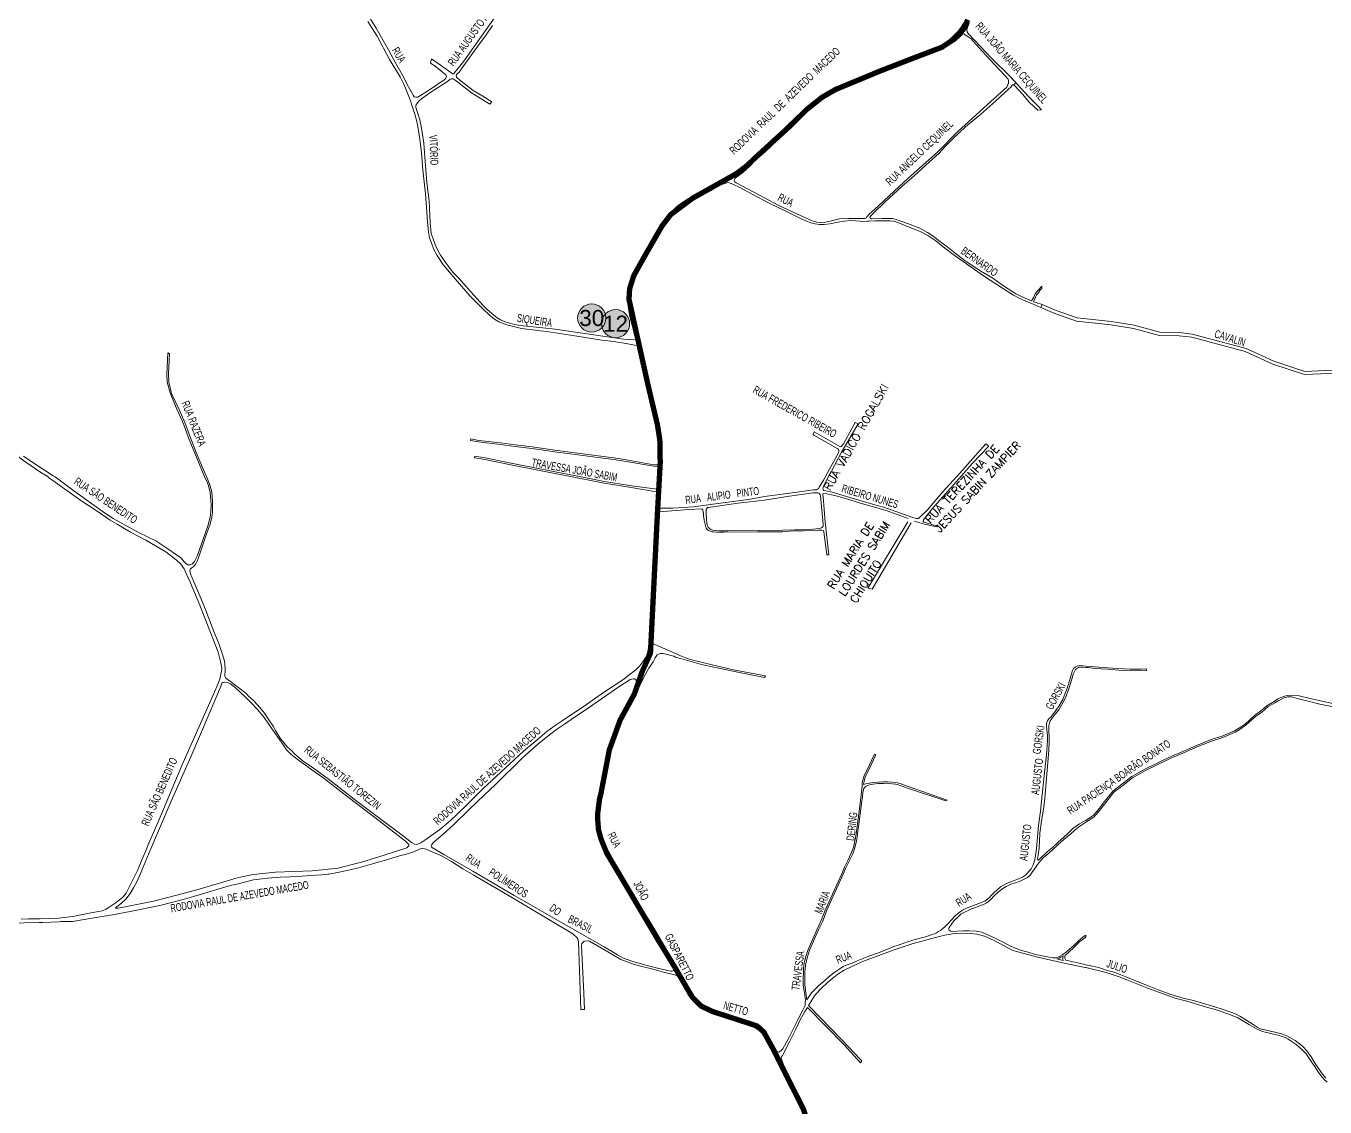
# Model space of a CAD drawing. Header units: millimetres. Extents: x 617885 to 663705, y 7172943 to 7234736.
# Drawn here: x 649414 to 651848, y 7186617 to 7188643 of the extents above; entities that cross this region are included whole.
import ezdxf
from ezdxf.enums import TextEntityAlignment as Align

# ---------------------------------------------------------------- set-up
doc = ezdxf.new("R2010")
doc.units = ezdxf.units.MM
for name, color, linetype in [('BAIRROS', 12, 'Continuous'), ('Equipamentos Públicos', 171, 'Continuous'), ('Escolas Municipais', 21, 'Continuous')]:
    doc.layers.add(name, color=color, linetype=linetype)
doc.layers.add('TOP_VIAS 10.000', color=7, linetype='Continuous', lineweight=9)
doc.layers.add('VIAS', color=7, linetype='Continuous', lineweight=5)
doc.styles.add('10mm', font='romans.shx', dxfattribs={"height": 5})
doc.styles.add('LDUP', font='LDUP.SHX')
doc.styles.get("Standard").update_dxf_attribs({"font": 'arial.ttf'})

msp = doc.modelspace()

# ---------------------------------------------------------------- hatches: boundary and pattern name
at = {"layer": 'Equipamentos Públicos', "true_color": 0xff0040}
h = msp.add_hatch(color=240, dxfattribs=at)
edge = h.paths.add_edge_path()
edge.add_arc((650518.9, 7188084.9), 26.4, 0, 360)
at = {"layer": 'Escolas Municipais'}
h = msp.add_hatch(color=21, dxfattribs=at)
edge = h.paths.add_edge_path()
edge.add_arc((650474.3, 7188095.5), 26.4, 0, 360)

# ---------------------------------------------------------------- linework, layer by layer
at = {"layer": 'BAIRROS', "lineweight": 40, "ltscale": 0.3, "const_width": 10}
msp.add_lwpolyline([(651178.8, 7188654.2), (651170.5, 7188636), (651148.5, 7188614.8), (651130.3, 7188602.7), (651072.6, 7188580.7), (651015.4, 7188558.5), (650931.2, 7188523.6), (650906.2, 7188509.2), (650876.7, 7188485.8), (650847.8, 7188457), (650777.3, 7188392.6), (650754.6, 7188370.6), (650727.7, 7188356), (650663.3, 7188319.9), (650622.3, 7188289.3), (650606.1, 7188268.1), (650573.5, 7188211.5), (650553, 7188174.7), (650545.3, 7188150.4), (650544.1, 7188130.5), (650578.8, 7187974), (650597.5, 7187894.9), (650600.5, 7187875.9), (650602, 7187864.6), (650602.6, 7187824.3), (650597.3, 7187728), (650584.3, 7187467.6), (650568.5, 7187432.4), (650554.1, 7187390.9), (650527.6, 7187342.5), (650507.2, 7187286.2), (650491.5, 7187204.5), (650488.9, 7187194.3), (650485.7, 7187169.4), (650485.7, 7187152.6), (650486.9, 7187137.2), (650491.5, 7187120.1), (650502.6, 7187092.5), (650525.8, 7187053.7), (650598.2, 7186931.2), (650625.5, 7186886.7), (650662.6, 7186823.4), (650678.5, 7186806.9), (650700, 7186796.5), (650784.1, 7186769.2), (650796.8, 7186757.6), (650813.7, 7186726.9), (650870.7, 7186613.7), (650875.5, 7186599.6)], dxfattribs=at)
msp.add_lwpolyline([(651178.8, 7188654.2), (651170.5, 7188636), (651148.5, 7188614.8), (651130.3, 7188602.7), (651072.6, 7188580.7), (651015.4, 7188558.5), (650931.2, 7188523.6), (650906.2, 7188509.2), (650876.7, 7188485.8), (650847.8, 7188457), (650777.3, 7188392.6), (650754.6, 7188370.6), (650727.7, 7188356), (650663.3, 7188319.9), (650622.3, 7188289.3), (650606.1, 7188268.1), (650573.5, 7188211.5), (650553, 7188174.7), (650545.3, 7188150.4), (650544.1, 7188130.5), (650578.8, 7187974), (650597.5, 7187894.9), (650600.5, 7187875.9), (650602, 7187864.6), (650602.6, 7187824.3), (650597.3, 7187728), (650584.3, 7187467.6), (650568.5, 7187432.4), (650554.1, 7187390.9), (650527.6, 7187342.5), (650507.2, 7187286.2), (650491.5, 7187204.5), (650488.9, 7187194.3), (650485.7, 7187169.4), (650485.7, 7187152.6), (650486.9, 7187137.2), (650491.5, 7187120.1), (650502.6, 7187092.5), (650525.8, 7187053.7), (650598.2, 7186931.2), (650625.5, 7186886.7), (650662.6, 7186823.4), (650678.5, 7186806.9), (650700, 7186796.5), (650784.1, 7186769.2), (650796.8, 7186757.6), (650813.7, 7186726.9), (650870.7, 7186613.7), (650875.5, 7186599.6)], dxfattribs=at)
at = {"layer": 'Equipamentos Públicos', "color": 7, "lineweight": 5}
msp.add_circle((650518.9, 7188084.9), 26.4, dxfattribs=at)
at = {"layer": 'Escolas Municipais', "color": 7, "lineweight": 5}
msp.add_circle((650474.3, 7188095.5), 26.4, dxfattribs=at)
at = {"layer": 'VIAS', "color": 253, "flags": 128}
for points in [[(650059.1, 7188656.5), (650070.4, 7188638.6), (650093.2, 7188597.9), (650107.1, 7188572.4), (650119.3, 7188551.7), (650130.8, 7188528.3), (650138.9, 7188514.2), (650139.5, 7188512.9), (650141.5, 7188510.1), (650144.9, 7188509), (650148.7, 7188509.5), (650170.6, 7188523.2), (650197.6, 7188541.4), (650199.4, 7188542.7), (650201.2, 7188544.6), (650202, 7188548.1), (650201.1, 7188551.1), (650180.4, 7188567.7), (650172.3, 7188572.9), (650174.3, 7188581), (650184.8, 7188573.4), (650212.1, 7188554), (650213.8, 7188553), (650215, 7188553.1), (650221.4, 7188560.3), (650234.6, 7188576.8), (650275, 7188634), (650316.5, 7188692.8)], [(650054.7, 7188651.2), (650072.1, 7188623.7), (650095.2, 7188579.7), (650115.1, 7188547.3), (650122.5, 7188533.6), (650126.9, 7188523), (650131.7, 7188510.5), (650134.7, 7188502.6), (650138, 7188492.2), (650142.7, 7188477.4), (650146.7, 7188463.9), (650148.4, 7188454.2), (650152.2, 7188430.7), (650155.1, 7188404.9), (650157.6, 7188373.3), (650162.7, 7188328.2), (650165.3, 7188294.3), (650166.6, 7188275.1), (650168.4, 7188256.8), (650170.6, 7188245.6), (650175.2, 7188232.7), (650179.3, 7188222.4), (650184.6, 7188212.4), (650196.7, 7188194.5), (650208, 7188181.3), (650218.5, 7188168.8), (650246.5, 7188136.7), (650268.3, 7188114.6), (650282.5, 7188101), (650291.9, 7188093.1), (650300.5, 7188088.5), (650315.5, 7188082.8), (650342.6, 7188076.1), (650393.6, 7188069.4), (650442.9, 7188062.3), (650493.3, 7188054.1), (650515.6, 7188051.4), (650538.6, 7188047.6), (650551.3, 7188045), (650559.3, 7188043.9), (650569.9, 7187998.6), (650584.3, 7187940), (650590.4, 7187913.8), (650593.9, 7187898.3), (650596.4, 7187886.4), (650597.8, 7187875.1), (650599.2, 7187858.9), (650599.4, 7187845.5), (650599.2, 7187827.6), (650598.8, 7187820.5), (650590.6, 7187820.7), (650535.5, 7187830.3), (650515.9, 7187833.5), (650486.1, 7187837.2), (650448.4, 7187842.1), (650409.8, 7187847.3), (650362.5, 7187854.1), (650331.3, 7187857.9), (650303.4, 7187861.7), (650262.5, 7187866.3), (650247.9, 7187869), (650247.1, 7187866.1), (650262.1, 7187863.4), (650303, 7187858.8), (650330.9, 7187854.9), (650362.1, 7187851.2), (650409.4, 7187844.3), (650448, 7187839.1), (650485.8, 7187834.2), (650515.4, 7187830.6), (650535, 7187827.3), (650590.4, 7187817.7), (650598.6, 7187817.4), (650598, 7187806.7), (650597.6, 7187800), (650596, 7187774.7), (650544.9, 7187781.7), (650498.2, 7187789.5), (650444.9, 7187800), (650421.9, 7187804.5), (650374, 7187813.8), (650320.2, 7187824.2), (650274.4, 7187833.6), (650255.3, 7187836.8), (650254.8, 7187833.6), (650273.8, 7187830.4), (650319.6, 7187821.1), (650373.4, 7187810.6), (650421.3, 7187801.3), (650428.1, 7187800), (650497.6, 7187786.3), (650544.4, 7187778.6), (650595.9, 7187770.1), (650594.6, 7187737.3), (650591, 7187671.8), (650587.9, 7187598.4), (650584.6, 7187531.7), (650583.1, 7187506), (650581.8, 7187486.3), (650580.6, 7187478.3), (650579.5, 7187470.1), (650576.1, 7187461), (650575.7, 7187460.4), (650570.2, 7187451.5), (650564.3, 7187443.9), (650556.7, 7187436.3), (650543.9, 7187426.4), (650532.5, 7187417.9), (650496.1, 7187394.1), (650459.8, 7187368.6), (650438, 7187354.1), (650418.6, 7187341), (650403.6, 7187330.6), (650390.3, 7187320.6), (650368, 7187302.2), (650346.6, 7187283.8), (650270.3, 7187213.3), (650237.7, 7187181.3), (650208.8, 7187153.7), (650189.4, 7187137), (650161.5, 7187117.6), (650153.9, 7187112.6), (650146.5, 7187109), (650142.4, 7187109.7), (650136.8, 7187113.2), (650121.6, 7187125.1), (650077.4, 7187157.8), (650034.8, 7187189.5), (649980.6, 7187232.2), (649966.4, 7187242.5), (649952.9, 7187252.3), (649933.5, 7187265.3), (649926.3, 7187271.7), (649915.9, 7187280.3), (649913, 7187283.9), (649904.1, 7187291.4), (649898.5, 7187298.2), (649890.7, 7187308.4), (649882, 7187322.9), (649877.3, 7187330.6), (649870.8, 7187341.1), (649861, 7187355.3), (649852.3, 7187365.8), (649847.3, 7187371.6), (649839.8, 7187379.6), (649832, 7187386.6), (649826, 7187392.5), (649813.3, 7187402.5), (649806.5, 7187407.8), (649800, 7187412.7), (649799.4, 7187413.1), (649795.5, 7187415.8), (649792.8, 7187417.6), (649789, 7187420.5), (649786.9, 7187424.8), (649786.9, 7187428.3), (649787.7, 7187432), (649787.6, 7187439.2), (649787.1, 7187446.6), (649786, 7187452.8), (649785, 7187457.3), (649781.3, 7187469), (649775.3, 7187485.6), (649766.1, 7187508.2), (649751.2, 7187547.5), (649741.7, 7187570.6), (649728.6, 7187601.5), (649722.7, 7187616.4), (649721.3, 7187622.4), (649722.5, 7187625.5), (649725, 7187627.7), (649727.9, 7187629.8), (649730.4, 7187632.6), (649732.2, 7187635.1), (649735, 7187640.1), (649736.9, 7187645), (649738.5, 7187649.8), (649751.9, 7187689.1), (649758.5, 7187707.4), (649762.4, 7187722), (649763.5, 7187732), (649764, 7187745.2), (649763.7, 7187753.1), (649762.3, 7187769.2), (649759, 7187782.9), (649756.3, 7187789), (649751.9, 7187800), (649744.8, 7187815.6), (649733.1, 7187843.6), (649721.9, 7187872.7), (649711.7, 7187899.5), (649701, 7187923.9), (649687, 7187954.2), (649685.7, 7187959.4), (649681.8, 7187975.4), (649681, 7187990.9), (649683, 7188028.4), (649680.2, 7188030.2), (649678.2, 7187989.8), (649678.9, 7187975.5), (649684.1, 7187955.2), (649697.2, 7187924.8), (649707.8, 7187901.6), (649711.7, 7187890.4), (649718.8, 7187871.2), (649748.2, 7187800), (649753.6, 7187787.7), (649756.1, 7187781.9), (649759.3, 7187768.7), (649760.7, 7187752.9), (649761, 7187745.2), (649760.5, 7187732.2), (649759.4, 7187722.6), (649755.6, 7187708.3), (649749.1, 7187690.1), (649735.3, 7187649.5), (649730.2, 7187639.4), (649729.5, 7187638.5), (649725.8, 7187634.5), (649721.4, 7187632.8), (649717.8, 7187633.3), (649714.2, 7187635), (649711.2, 7187638.3), (649704.3, 7187646), (649694.2, 7187653.1), (649680, 7187663.3), (649657.5, 7187678), (649626.1, 7187693.2), (649601.1, 7187706.5), (649577.7, 7187719.9), (649561.4, 7187730.5), (649541.5, 7187744.9), (649503.8, 7187771.6), (649468.7, 7187797.7), (649465.2, 7187800), (649424.9, 7187826.3), (649409.6, 7187836.8)], [(650288.5, 7188643.3), (650276.3, 7188626), (650254.2, 7188595.2), (650237.5, 7188572.7), (650232.9, 7188566.1), (650226, 7188555.9), (650222.3, 7188552.8), (650220, 7188549.8), (650220.6, 7188547.5), (650221.2, 7188546.5), (650227.2, 7188541.1), (650237.8, 7188532.9), (650252.4, 7188522), (650270.2, 7188510.9), (650286.8, 7188500.4), (650283.6, 7188496), (650249.3, 7188517.4), (650223.5, 7188537.1), (650218.5, 7188541.1), (650214.5, 7188543.8), (650210.9, 7188543.8), (650209.3, 7188542.8), (650206, 7188539.8), (650172.6, 7188518.6), (650162.5, 7188511.1), (650155.4, 7188506.2), (650150.8, 7188502.1), (650145.9, 7188496), (650145.4, 7188495.3), (650144.8, 7188492.3), (650144.6, 7188490.3), (650145.3, 7188487.7), (650145.7, 7188485.8), (650151.9, 7188466.7), (650155.6, 7188451.1), (650159.4, 7188422.9), (650161.5, 7188396.8), (650165.6, 7188349.5), (650169.7, 7188315), (650171.8, 7188273.5), (650172.5, 7188260.4), (650173.6, 7188254.1), (650176.9, 7188244), (650180.8, 7188233.4), (650184.3, 7188225.8), (650187.8, 7188218.8), (650190.8, 7188213.2), (650200.7, 7188199), (650214.1, 7188181.6), (650224, 7188171.3), (650253.1, 7188138.1), (650271, 7188119.2), (650278.3, 7188111.7), (650290.6, 7188100.8), (650297, 7188096.1), (650303.4, 7188092.1), (650312.2, 7188088.1), (650329.7, 7188083.6), (650345.9, 7188081), (650382.4, 7188076.9), (650405.9, 7188074.7), (650469.3, 7188065.3), (650508.2, 7188059.6), (650533.5, 7188055.8)], [(650556.8, 7188054.6), (650550.1, 7188081.2), (650545.8, 7188098.5), (650543, 7188112.4), (650541.8, 7188123.7), (650541.4, 7188132.2), (650541.6, 7188144.3), (650542.9, 7188152.5), (650544.6, 7188159.9), (650546.9, 7188168.8), (650553.5, 7188183.2), (650565.2, 7188203.4), (650577.7, 7188225.8), (650587.8, 7188242.4), (650601.7, 7188265.8), (650611.5, 7188280.6), (650618, 7188289.8), (650626.3, 7188297.2), (650631.5, 7188301.9), (650636.3, 7188306.2), (650642.9, 7188311.2), (650652.4, 7188317.2), (650658.6, 7188321), (650667.3, 7188325.5), (650683.9, 7188334.9), (650716.3, 7188353.2), (650730.8, 7188362.1), (650746.8, 7188371.9), (650762.9, 7188384.1), (650777.1, 7188395.9), (650795.2, 7188411.7), (650817.8, 7188433.3), (650838.2, 7188453.5), (650857.5, 7188472.3), (650871.5, 7188485.4), (650890.2, 7188501), (650904.2, 7188511.5), (650918.8, 7188520.3), (650930.9, 7188527), (650944.7, 7188533.5), (650962.5, 7188540.9), (650988.2, 7188551.2), (651036.2, 7188569.6), (651082.6, 7188587.3), (651111.1, 7188598.5), (651124.9, 7188604.3), (651132.1, 7188608.6), (651140.9, 7188614.3), (651148.3, 7188620.4), (651155.6, 7188627.6), (651160.3, 7188632.5), (651165.3, 7188638.7), (651171.4, 7188648.5)], [(650938.6, 7188281), (650954.2, 7188281.9), (650966.4, 7188282.2), (650980.2, 7188281.9), (650986.1, 7188281.9), (650988.4, 7188283.1), (650990.6, 7188285.8), (650994.5, 7188290.5), (650999.4, 7188294.4), (651011.5, 7188305.4), (651040.9, 7188333.3), (651066.7, 7188356.9), (651122, 7188405.9), (651161, 7188445.7), (651187, 7188469.4), (651216.1, 7188495.7), (651247.2, 7188523.7), (651252.1, 7188528.1), (651254.1, 7188533.3), (651255.2, 7188534.1), (651255.4, 7188538.6), (651255.2, 7188540.4), (651254.4, 7188542.8), (651248.3, 7188549.8), (651219.6, 7188580.6), (651200.5, 7188601.6), (651184.3, 7188618.8), (651176, 7188624.9), (651173.2, 7188626.7), (651171.2, 7188627.8), (651169.3, 7188627.6), (651167.6, 7188625.8), (651165.6, 7188624.3), (651155.9, 7188614.7), (651144.1, 7188607.1), (651135.5, 7188603.2)], [(651135.5, 7188603.2), (651127.7, 7188598.6), (651113.5, 7188592.6), (651084.9, 7188581.4), (651038.4, 7188563.7), (650990.5, 7188545.3), (650964.9, 7188535), (650947.3, 7188527.7), (650933.8, 7188521.3), (650922, 7188514.8), (650907.8, 7188506.2), (650894.1, 7188496), (650875.7, 7188480.7), (650861.9, 7188467.7), (650842.6, 7188449), (650822.2, 7188428.8), (650799.5, 7188407), (650781.2, 7188391.1), (650777.9, 7188388.3), (650771.7, 7188381.5), (650759.9, 7188370.8), (650749.5, 7188362), (650743.4, 7188358.1), (650741.4, 7188354), (650741.6, 7188351.8), (650742.3, 7188350.3), (650744.6, 7188348.9), (650787.4, 7188326.2), (650825.1, 7188306.2), (650867.7, 7188286.3), (650887.6, 7188277.3), (650896.1, 7188275.2), (650901.9, 7188274), (650910.1, 7188274.6), (650923.3, 7188277.7), (650938.6, 7188281)], [(650533.5, 7188055.8), (650545.7, 7188055), (650556.8, 7188054.6), (650550.1, 7188081.2)], [(650797.1, 7187754.3), (650748.4, 7187748.9), (650696.8, 7187741.1), (650692.2, 7187740.5)], [(650888.4, 7187767.8), (650845, 7187761.6), (650797.1, 7187754.3)], [(650832.4, 7187698.3), (650854.4, 7187698.7), (650870.7, 7187698.7), (650882.5, 7187699.4), (650895, 7187700.6), (650901, 7187701.3), (650905.1, 7187702.6), (650906.9, 7187703.7), (650908, 7187705.4), (650907.9, 7187708.4), (650902.8, 7187763.2)], [(650893, 7187768.2), (650888.4, 7187767.8)], [(650902.8, 7187763.2), (650900.2, 7187767.4), (650897.9, 7187768), (650893, 7187768.2)], [(650900.7, 7187766.7), (650900.2, 7187767.4)], [(650902.3, 7187764), (650900.2, 7187767.4)], [(650688.8, 7187737), (650688.7, 7187734.2), (650688.7, 7187730.1)], [(650688.7, 7187734.2), (650688.7, 7187730.1), (650689.6, 7187716.9), (650690.7, 7187707.5), (650691.6, 7187704.7), (650692.7, 7187703.4), (650696.3, 7187700.1), (650701, 7187697.8), (650705.5, 7187697.3), (650714.4, 7187696.9), (650730.2, 7187696.6), (650788.2, 7187697.7), (650832.4, 7187698.3)], [(650688.7, 7187734.2), (650688.7, 7187730.3)], [(650689.7, 7187738.9), (650688.8, 7187737)], [(650692.2, 7187740.5), (650691.3, 7187740.3), (650689.7, 7187738.9), (650689.1, 7187737.5)], [(649800, 7187043.9), (649805.2, 7187045.5), (649821.6, 7187049.3), (649836.6, 7187052.3), (649852, 7187054.5), (649881.7, 7187057.4), (649950.3, 7187059.7), (649998.7, 7187064.8), (650043.1, 7187075.9), (650085.5, 7187089), (650127.8, 7187103.2), (650130.5, 7187105.3), (650131.8, 7187106.8), (650131.6, 7187108.9), (650130.8, 7187109.7), (650125.2, 7187115.3), (650076, 7187153.5), (650009.8, 7187204.2), (649970.6, 7187234.6), (649950, 7187249.1), (649931, 7187262.9), (649920.1, 7187271.2), (649910.8, 7187278.3), (649902.6, 7187286.7), (649892.4, 7187301.3), (649875.4, 7187325), (649860.5, 7187347.1), (649848.9, 7187361.4), (649835.6, 7187375), (649825.2, 7187386), (649807, 7187402.4), (649800, 7187408.1), (649797.7, 7187410), (649792.1, 7187412.9), (649785.4, 7187413.2), (649783, 7187412.4), (649781.4, 7187411.4), (649779.3, 7187405.6), (649771.6, 7187388), (649723.3, 7187273.6), (649686.5, 7187190.1), (649644.3, 7187092.1), (649628.9, 7187055), (649622.3, 7187040.4), (649615.5, 7187028.2), (649609.5, 7187017.4), (649601.5, 7187006.9), (649593.7, 7186999.6), (649586.9, 7186994.4), (649582.8, 7186991.1), (649581.7, 7186989.7), (649586.1, 7186989.8), (649596.9, 7186991.7), (649653.1, 7187003.3), (649699.5, 7187014.6), (649739, 7187025.2), (649778.5, 7187037.2), (649800, 7187043.9)], [(651798.4, 7187382.2), (651785.6, 7187386), (651777.8, 7187385.7), (651771.4, 7187383.7), (651761.4, 7187379.2), (651754.5, 7187374.6), (651740.9, 7187366.8), (651729.7, 7187357.4), (651717.7, 7187348.8), (651700.1, 7187332.6), (651689.5, 7187325), (651680, 7187319.8), (651670.1, 7187315.2), (651656.5, 7187309.7), (651637.5, 7187303.5), (651610.1, 7187292.7), (651583.2, 7187280.9), (651558.3, 7187270.4), (651513, 7187248.4), (651487.8, 7187234.2), (651469.2, 7187219.7), (651452.7, 7187207), (651437.4, 7187187.8), (651423.2, 7187169.5), (651414.8, 7187160.6), (651409.8, 7187157.1), (651400, 7187150.8), (651396.3, 7187148.6), (651388.9, 7187143.8), (651379.8, 7187136.7), (651371.1, 7187128.7), (651362.4, 7187121.7), (651358.7, 7187118.6), (651347.8, 7187108.4), (651337, 7187098.3), (651326.6, 7187088.9), (651321, 7187085.1), (651315.7, 7187079.5), (651309.7, 7187071.8), (651304.7, 7187064.5), (651299.7, 7187057.1), (651295.6, 7187051.8), (651290.9, 7187047.5), (651283.5, 7187043.4), (651275.6, 7187039.6), (651259.8, 7187034.6), (651250.6, 7187030.5), (651242.7, 7187025.5), (651235.8, 7187019.6), (651228, 7187012.3), (651222, 7187006.2), (651217.6, 7187002.3), (651213.4, 7186999.5), (651208.4, 7186996.6), (651202.8, 7186994.8), (651193.3, 7186991.3), (651185.7, 7186988.5), (651179.4, 7186985.8), (651171.6, 7186982), (651165.9, 7186978.5), (651160.1, 7186973.3), (651152.8, 7186965.9), (651143.9, 7186953.5), (651143.2, 7186952.6), (651143.1, 7186951.6), (651143.1, 7186950.7), (651143.8, 7186948.5), (651147.9, 7186946.1), (651171.1, 7186947.3), (651181.6, 7186947.4), (651194.6, 7186947), (651204.4, 7186944.9), (651217.6, 7186939.6), (651231.4, 7186933.3), (651245.4, 7186926.5), (651257.7, 7186919.5), (651269.3, 7186914.5), (651279.7, 7186910.5), (651292.1, 7186907.6), (651305.1, 7186903.3), (651325.3, 7186899.3), (651338.1, 7186896.9), (651341.2, 7186896.7), (651344.2, 7186896.7), (651350.4, 7186899.5), (651356.8, 7186903.1), (651363.9, 7186908.4), (651370.1, 7186913.5), (651377.5, 7186920.2), (651386.5, 7186929), (651394.8, 7186935.9), (651400, 7186939.3), (651399.9, 7186935.7)], [(650978.7, 7187176), (650978.7, 7187176)], [(650482.8, 7187146.1), (650482.8, 7187146.1)], [(650146.3, 7187097.8), (650138.6, 7187094.7), (650131, 7187092.5), (650123.9, 7187090.7)], [(650152.8, 7187100.8), (650146.3, 7187097.8)], [(650168.9, 7187098.1), (650164.3, 7187100.2), (650157.9, 7187101.7), (650152.8, 7187100.8)], [(650191.5, 7187088.5), (650168.9, 7187098.1)], [(650078.8, 7187077.6), (650063.8, 7187072.7), (650037, 7187065.3), (650016.3, 7187060.2)], [(650088.1, 7187080.1), (650078.8, 7187077.6)], [(650101.3, 7187084), (650088.1, 7187080.1)], [(650123.9, 7187090.7), (650114, 7187088), (650101.3, 7187084)], [(650211.7, 7187077.4), (650191.5, 7187088.5)], [(650233, 7187063.9), (650211.7, 7187077.4)], [(649890.6, 7187047.8), (649867.1, 7187046.3)], [(649908.9, 7187048.7), (649890.6, 7187047.8)], [(649980.1, 7187053.8), (649968, 7187052.4), (649948.5, 7187050.8), (649931.9, 7187049.7), (649908.9, 7187048.7)], [(649981.7, 7187053.9), (649980.1, 7187053.8)], [(650000.9, 7187057.1), (649981.7, 7187053.9)], [(650016.3, 7187060.2), (650000.9, 7187057.1)], [(650329.1, 7187007.4), (650309.2, 7187019.1), (650273.4, 7187040), (650253.2, 7187052), (650233, 7187063.9)], [(649789, 7187029.9), (649742.9, 7187015.9)], [(649800, 7187032.7), (649789, 7187029.9)], [(649809.5, 7187035), (649800, 7187032.7)], [(649867.1, 7187046.3), (649840.8, 7187042.8), (649809.5, 7187035)], [(649709, 7187006.1), (649665.2, 7186995.2)], [(649742.9, 7187015.9), (649709, 7187006.1)], [(650438.6, 7186942), (650329.1, 7187007.4)], [(649576.4, 7186977.5), (649549.8, 7186973.2), (649527.1, 7186969.2), (649501.4, 7186965.2), (649487.2, 7186965.2)], [(649609.7, 7186983.7), (649576.4, 7186977.5)], [(649665.2, 7186995.2), (649609.7, 7186983.7)], [(649439.2, 7186963), (649411.1, 7186962.5), (649385.6, 7186961.2)], [(649441.4, 7186963), (649439.2, 7186963)], [(649446, 7186963), (649441.4, 7186963)], [(649476.2, 7186964.6), (649446, 7186963)], [(649479.5, 7186964.7), (649476.2, 7186964.6)], [(649485, 7186965), (649479.5, 7186964.7)], [(649479.9, 7186971.7), (649479.9, 7186971.7)], [(649487.2, 7186965.2), (649485, 7186965)], [(649487.2, 7186965.2), (649487.2, 7186965.2)], [(650448, 7186932.7), (650447.3, 7186934.1), (650438.6, 7186942)], [(650449.5, 7186926.7), (650448, 7186932.7)], [(650459.3, 7186830.9), (650460.5, 7186800), (650454.1, 7186800), (650453.1, 7186819.1), (650449.5, 7186926.7)], [(650457.3, 7186925.5), (650455.8, 7186923.7)], [(650460.4, 7186927.8), (650457.3, 7186925.5)], [(650466.5, 7186928.7), (650460.4, 7186927.8)], [(650469.8, 7186928.2), (650466.5, 7186928.7)], [(650528.8, 7186893.5), (650512.1, 7186903.6), (650469.8, 7186928.2)], [(650873.2, 7186614.9), (650863.5, 7186635.7), (650853.6, 7186656.4), (650844.2, 7186673), (650833.4, 7186696.7), (650829, 7186709), (650829.8, 7186711.6), (650831.7, 7186714.2), (650845, 7186739.3), (650856.6, 7186763), (650861.3, 7186772.9), (650863.8, 7186778.3), (650864.4, 7186779.7), (650873, 7186794.9), (650876, 7186800), (650878.3, 7186803.9), (650947.1, 7186734.2), (650977.6, 7186700), (650980.2, 7186704), (650977, 7186707.1), (650942.9, 7186743.1), (650880.5, 7186807.7), (650884.5, 7186814.7), (650891.9, 7186825.7), (650894, 7186828.8), (650904.2, 7186839.6), (650916, 7186850.9), (650926.2, 7186859), (650935.3, 7186866.2), (650947.1, 7186873.7), (650980.4, 7186889.2), (651012.1, 7186901.2), (651041, 7186912), (651076.8, 7186924), (651093, 7186928), (651118.1, 7186935), (651135.9, 7186939.2), (651153.6, 7186942.2), (651169.4, 7186942.9), (651183.6, 7186942.6), (651196.5, 7186940.9), (651210, 7186937.7), (651228.3, 7186929.5), (651263.3, 7186910.9), (651282.2, 7186905.6), (651307.2, 7186898.6), (651365, 7186885.7), (651398.9, 7186879), (651400, 7186878.7), (651437.9, 7186869.5), (651462.4, 7186861.4), (651477.2, 7186855.5), (651514.5, 7186840.9), (651545, 7186829.3), (651560.8, 7186823.8), (651569.4, 7186820.8), (651589, 7186815.8), (651626.4, 7186804.7), (651642.4, 7186800), (651648.1, 7186798.3), (651668.3, 7186791.5), (651685.1, 7186784.4), (651706.6, 7186771.3), (651719.9, 7186763.6), (651731, 7186758.9), (651744.2, 7186755.8), (651760.1, 7186752.3), (651768.4, 7186749.7), (651773.5, 7186747.4), (651778.9, 7186744.4), (651785, 7186740.7), (651794, 7186734.5), (651804.4, 7186725.5), (651812.8, 7186717), (651817.9, 7186709.8), (651824.2, 7186700.1), (651828.9, 7186693), (651834.6, 7186684), (651839.6, 7186676.9), (651845.7, 7186669.8), (651852.5, 7186663.9)], [(651400, 7186935.7), (651399.9, 7186935.7), (651388.8, 7186927.6), (651378.5, 7186916.8), (651368.2, 7186907.2), (651361.6, 7186901.1), (651360.8, 7186900.2), (651360.7, 7186899), (651360.6, 7186896.8), (651361.1, 7186894.3), (651362.9, 7186892.1), (651368.5, 7186891.2), (651384.8, 7186887.7), (651389.8, 7186886.5), (651398.2, 7186884.4), (651400, 7186884), (651412.4, 7186881.2), (651424, 7186878.8), (651431.7, 7186876.3), (651436.3, 7186874.7), (651450.6, 7186870.5), (651462.8, 7186866.4), (651478.3, 7186860.2), (651517, 7186844.6), (651535.4, 7186837.2), (651557.2, 7186828.9), (651582.4, 7186821.1), (651601.7, 7186816.8), (651641.6, 7186805.2), (651657.3, 7186800), (651671.6, 7186795.2), (651681.6, 7186791.1), (651688.7, 7186787.3), (651698.2, 7186782), (651715.7, 7186770.5), (651721.1, 7186767.1), (651726.8, 7186764.1), (651729.6, 7186763.1), (651754, 7186757.6), (651767.2, 7186754.3), (651776.5, 7186751), (651792.2, 7186741.7), (651805.9, 7186731.2), (651813.9, 7186722.8), (651822.5, 7186711.3), (651830, 7186698.8), (651835.4, 7186690.5), (651841.7, 7186681.7), (651849.9, 7186671.3)], [(650455.8, 7186923.7), (650455.4, 7186920.2), (650459.3, 7186830.9)], [(650566.4, 7186881), (650554.6, 7186884.6), (650550.6, 7186885.8), (650528.8, 7186893.5)], [(650574, 7186879.5), (650566.4, 7186881)], [(650609, 7186870.2), (650591.5, 7186875.3), (650574, 7186879.5)], [(650630, 7186865.1), (650627, 7186865.9), (650609, 7186870.2)], [(650632.5, 7186864), (650630, 7186865.1)], [(650635.2, 7186862.6), (650632.5, 7186864)], [(650637.4, 7186859.5), (650635.2, 7186862.6)], [(650654.7, 7186827.8), (650645.2, 7186844.8), (650637.4, 7186859.5)], [(650666.7, 7186813.1), (650661.5, 7186819.4), (650654.7, 7186827.8)], [(650673.2, 7186807), (650666.7, 7186813.1)], [(650677.3, 7186803.8), (650673.2, 7186807)], [(650683.5, 7186800), (650677.3, 7186803.8)], [(650684.6, 7186799.4), (650683.5, 7186800)], [(650690.3, 7186796.9), (650686.8, 7186798.3), (650684.6, 7186799.4)], [(650693.2, 7186795.8), (650690.3, 7186796.9)], [(650724.4, 7186785), (650693.2, 7186795.8)], [(650748.8, 7186777.7), (650724.4, 7186785)], [(650861.3, 7186782.7), (650860.4, 7186780.8)], [(650772.2, 7186769.7), (650748.8, 7186777.7)], [(650778.3, 7186766.8), (650772.2, 7186769.7)], [(650790.2, 7186759), (650784, 7186763.4), (650778.3, 7186766.8)], [(650792.8, 7186756.6), (650790.2, 7186759)], [(650795.3, 7186753.4), (650792.8, 7186756.6)], [(650798.9, 7186748.5), (650795.3, 7186753.4)], [(650805.9, 7186735.5), (650798.9, 7186748.5)], [(650822.7, 7186705.7), (650812.8, 7186722.6), (650805.9, 7186735.5)], [(650844.5, 7186661.9), (650831.7, 7186686.9), (650822.7, 7186705.7)], [(650865.3, 7186619.1), (650844.5, 7186661.9)], [(650871.7, 7186603.1), (650870.3, 7186607.7), (650865.3, 7186619.1)]]:
    msp.add_lwpolyline(points, dxfattribs=at)
at = {"layer": 'VIAS', "color": 253}
for points in [[(651181.2, 7188646.9), (651178.8, 7188641.5), (651177.2, 7188636.1), (651178, 7188631.8), (651179.5, 7188628.7), (651180.6, 7188627.5), (651223.1, 7188582), (651257.9, 7188548.3), (651292.7, 7188510.2), (651310.8, 7188492.6), (651317, 7188485.4), (651310.4, 7188484.9), (651294.7, 7188499.5), (651281.1, 7188515), (651266.8, 7188530.6), (651264.3, 7188532.6), (651262.9, 7188532.2), (651262.2, 7188531.6), (651260.1, 7188528.8), (651256.1, 7188524.8), (651231.1, 7188501.9), (651202.4, 7188477), (651174.8, 7188453.6), (651152.3, 7188432.1), (651136.6, 7188416.6), (651125, 7188404.5), (651107.4, 7188388.3), (651078.4, 7188361.6), (651055.6, 7188342.1), (651023.9, 7188312.9), (651002, 7188292), (650997.6, 7188287.7), (650995.4, 7188284.6), (650995.8, 7188282.5), (650996.7, 7188281.3), (650999.8, 7188281.3), (651018.2, 7188281.6), (651038.7, 7188281.6), (651046.3, 7188279.6), (651065.8, 7188272.7), (651089.1, 7188263.6), (651103.1, 7188255.8), (651113.8, 7188248.8), (651126, 7188239.5), (651139.5, 7188229.2), (651152.1, 7188219.5), (651173.9, 7188202.9), (651203.2, 7188183.3), (651225.7, 7188170), (651245.8, 7188155.9), (651263.2, 7188144.7), (651268.9, 7188141)], [(651257.9, 7188548.3), (651269.3, 7188536), (651264.3, 7188532.6)], [(650980.9, 7188276.4), (650977.2, 7188277), (650968.6, 7188277.7), (650959.1, 7188277.9), (650947, 7188277), (650935.5, 7188275), (650920.7, 7188271.9), (650909.9, 7188270.7), (650900.8, 7188270.9), (650893.1, 7188272), (650885.1, 7188273.9), (650878.4, 7188276.1), (650868.1, 7188280.6), (650836.9, 7188296), (650806.7, 7188310.8), (650776.1, 7188326.6), (650750.3, 7188340.7), (650739.9, 7188345.4), (650732.6, 7188348.8), (650729.5, 7188349.2), (650727.5, 7188348.9), (650721.8, 7188347), (650713.6, 7188344.5), (650684, 7188327.7), (650670.3, 7188319.9), (650661.7, 7188315.5), (650655.8, 7188311.8), (650646.5, 7188305.9), (650640.3, 7188301.3), (650635.7, 7188297.2), (650630.5, 7188292.5), (650622.8, 7188285.5), (650616.8, 7188277), (650607.1, 7188262.4), (650593.2, 7188239.2), (650583.2, 7188222.6), (650570.7, 7188200.2), (650559.2, 7188180.3), (650552.9, 7188166.6), (650550.8, 7188158.4)], [(651080.5, 7188261.2), (651066.2, 7188267.1), (651054.1, 7188272), (651046, 7188275.1), (651040, 7188276.8), (651033.3, 7188277.7), (651024.9, 7188277.8), (651004.7, 7188277.5), (650994.2, 7188277.1), (650990.1, 7188276.6), (650980.9, 7188276.4)], [(651132.8, 7188229), (651119.2, 7188239.9), (651104.2, 7188250), (651090.8, 7188256.9), (651080.5, 7188261.2)], [(651148.9, 7188216.2), (651132.8, 7188229)], [(651208.1, 7188174.8), (651148.9, 7188216.2)], [(651268.9, 7188141), (651286.2, 7188132.9), (651295.1, 7188128.7), (651298.1, 7188127.5), (651302.5, 7188134.7), (651305.4, 7188140.5), (651311, 7188147.8), (651317.7, 7188155), (651317.7, 7188150.7), (651315.2, 7188148.7), (651310.6, 7188142.2), (651307.9, 7188138.8), (651304.2, 7188131.3), (651302.2, 7188126), (651306.2, 7188124.4), (651318.2, 7188120.7), (651315.8, 7188115.2), (651304.3, 7188120.3), (651290.7, 7188125.7), (651276.2, 7188131.8), (651264.5, 7188138.4), (651245.7, 7188150.3), (651208.1, 7188174.8)], [(650550.8, 7188158.4), (650549.1, 7188151.3), (650548, 7188143.7), (650547.8, 7188132.3), (650548.2, 7188124.2), (650549.3, 7188113.4), (650552, 7188099.9), (650556.3, 7188082.8), (650564, 7188051.7), (650576, 7188000.1), (650590.5, 7187941.5), (650596.6, 7187915.2), (650600.1, 7187899.6), (650602.6, 7187887.4), (650604.1, 7187875.7), (650605.5, 7187859.2), (650605.7, 7187845.5), (650605.5, 7187827.4), (650604.4, 7187806.3), (650604, 7187800), (650602.4, 7187774.3), (650601, 7187739.1), (650616.2, 7187739.3), (650626.2, 7187739.3), (650664.7, 7187741.9), (650692.1, 7187745.7), (650768.3, 7187755.7), (650797.8, 7187761), (650859.1, 7187769.5), (650889.9, 7187773.3), (650895.6, 7187773.5), (650898.9, 7187775.9), (650900.3, 7187778.6), (650908.3, 7187791.9), (650912.7, 7187800), (650936.5, 7187843.2), (650937, 7187845.6), (650937, 7187847.9), (650936.4, 7187849), (650935.3, 7187850.7), (650890.5, 7187876.3), (650888.9, 7187877.4), (650891, 7187882.2), (650939.1, 7187854.7), (650940.6, 7187854.2), (650941.8, 7187854.6), (650943.2, 7187856.1), (650945.9, 7187859.8), (650968, 7187899.7), (650973.3, 7187897.2), (650941.9, 7187842.7), (650922.6, 7187807.5), (650918.7, 7187800), (650908.6, 7187780.6), (650907.6, 7187776), (650908.3, 7187773.8), (650907.9, 7187772.6), (650909.7, 7187772.2), (650919.1, 7187770.2), (650927, 7187768.9), (650938.9, 7187764.9), (650974.5, 7187754.5), (651013.6, 7187743.3), (651019.3, 7187741.5), (651028.3, 7187738.5), (651052.7, 7187730), (651076, 7187721.7), (651082.3, 7187719.8), (651084.9, 7187719.6), (651086.4, 7187719.9), (651088, 7187720.9), (651103.2, 7187736.4), (651131.7, 7187769.2), (651157.8, 7187798.1), (651159.6, 7187800), (651178.6, 7187821.1), (651213, 7187859.6), (651218.1, 7187855.5), (651187.5, 7187823.6), (651166.8, 7187800), (651112, 7187737.7), (651095.6, 7187717.6), (651095.1, 7187714.2), (651096.3, 7187712.9), (651100.9, 7187711.5), (651121.9, 7187705.5), (651121, 7187704), (651100.1, 7187708.4), (651078.4, 7187714.8)], [(651318.2, 7188120.7), (651344.4, 7188109.4), (651383.7, 7188095.6), (651447.7, 7188088.8), (651490.7, 7188081.8), (651538.6, 7188068.8), (651575.4, 7188068.1), (651599.5, 7188065.2), (651700.6, 7188038.6), (651752.5, 7188014.8), (651810.5, 7187995.4), (651901.1, 7187999.6)], [(651900.9, 7187993.6), (651809.7, 7187989.4), (651750.3, 7188009.2), (651698.6, 7188032.9), (651598.4, 7188059.3), (651575, 7188062.1), (651537.8, 7188062.8), (651489.5, 7188075.9), (651446.9, 7188082.9), (651382.3, 7188089.7), (651342.2, 7188103.9), (651315.8, 7188115.2)], [(649393.6, 7187841.1), (649407.8, 7187829.9), (649424, 7187818.6), (649440.5, 7187807.6), (649452.5, 7187800)], [(649452.5, 7187800), (649453.1, 7187799.6)], [(649453.1, 7187799.6), (649456.8, 7187796.8)], [(649456.8, 7187796.8), (649457.2, 7187796.3)], [(649457.2, 7187796.3), (649464.5, 7187790.9), (649468.9, 7187787.8)], [(649468.9, 7187787.8), (649517.2, 7187753.9), (649545.7, 7187734.8)], [(650898.9, 7187775.9), (650899.7, 7187777.5)], [(650900.3, 7187778.6), (650900.5, 7187779.1)], [(651066.9, 7187719.7), (651025.9, 7187734.9), (651010.3, 7187739.4), (650973.8, 7187749.6), (650954.3, 7187756), (650936.4, 7187761.1), (650926.9, 7187763.5), (650914.9, 7187766.3), (650909.3, 7187766.5), (650907.3, 7187765.8), (650907.1, 7187763.5), (650907.7, 7187760.3), (650911.8, 7187713.1), (650918.8, 7187652), (650914.6, 7187651.9), (650909.2, 7187694.8), (650908.6, 7187697.3), (650905.5, 7187698.3), (650904.3, 7187698.3), (650897.8, 7187697.8), (650872.5, 7187696.7), (650845.1, 7187696.2), (650837.8, 7187695.4), (650832.2, 7187694.9), (650828.2, 7187694.8), (650785.1, 7187694.8), (650721.4, 7187694), (650707.9, 7187694.3), (650702.4, 7187694.8), (650700.1, 7187695.1), (650695.2, 7187696.5), (650692.8, 7187697.7), (650691.3, 7187698.7), (650689, 7187702), (650685.1, 7187717), (650683.9, 7187725.7), (650683, 7187732.4), (650682.6, 7187735.9), (650680.8, 7187738.1), (650656.4, 7187736.8), (650600.6, 7187732.4), (650597.4, 7187671.5), (650594.3, 7187598.1), (650590.9, 7187531.3), (650589.5, 7187505.6), (650588.2, 7187485.6), (650635.7, 7187464.9), (650640.9, 7187462.8), (650642.3, 7187462.2), (650648.5, 7187459.4), (650658.8, 7187455.9), (650699.8, 7187445.8), (650740.1, 7187436.6), (650799.6, 7187425.3), (650798.2, 7187422.3), (650735.3, 7187434.6), (650680, 7187446.4), (650640.3, 7187457.5), (650631.2, 7187460.1), (650628.1, 7187461.8), (650608.4, 7187467.2), (650602.6, 7187466.8), (650597, 7187464.5), (650593.4, 7187458.8), (650589.1, 7187451.4), (650581.1, 7187439.8), (650574.8, 7187428.4), (650567.4, 7187414.2), (650559.1, 7187395.5), (650540.4, 7187360.6), (650530.6, 7187341.6), (650522.8, 7187322.4), (650515.1, 7187299.3), (650510.1, 7187284.7), (650504.6, 7187258.6), (650498, 7187224.4), (650494, 7187200.5), (650491.5, 7187192.7), (650488.3, 7187169.2), (650488.1, 7187154), (650488.4, 7187149.6), (650489.2, 7187141.9), (650491.3, 7187132.6), (650494.7, 7187122.8), (650499, 7187109.2), (650504.9, 7187097.8), (650512.4, 7187084.5), (650524.5, 7187063), (650531.7, 7187047.9), (650544.6, 7187025.9), (650559.9, 7187001.2), (650584.6, 7186962.9), (650608.5, 7186921.7), (650612.3, 7186915.5), (650630.6, 7186884.3), (650644.1, 7186860.1), (650664.5, 7186826.5), (650669.8, 7186819.8), (650675.9, 7186813.8), (650680.9, 7186810.2), (650686.5, 7186806.7), (650691.1, 7186804.3), (650695.7, 7186802.6), (650702.7, 7186800), (650712.6, 7186796.4), (650741.8, 7186786.8), (650771.6, 7186777.2), (650777, 7186774.9), (650781.7, 7186773.3), (650787, 7186770.2), (650792.3, 7186765.8), (650795.4, 7186763.3), (650799.6, 7186758.8), (650803.2, 7186753.3), (650809.4, 7186742), (650817.8, 7186725.6), (650820.4, 7186722.1), (650822.1, 7186720.8), (650824.8, 7186720.4), (650827, 7186721.1), (650829.2, 7186723.3), (650832.5, 7186726.4), (650842.1, 7186744.6), (650851.8, 7186763.5), (650860.9, 7186781.7), (650870.4, 7186800), (650874.3, 7186807.5), (650874.4, 7186809.9), (650874.5, 7186813.5), (650874.6, 7186817.6), (650872.9, 7186831.4), (650870.6, 7186845.9), (650870.5, 7186857.4), (650870.8, 7186870.9), (650871.2, 7186877.4), (650872.5, 7186887.6), (650875.5, 7186899.5), (650879.6, 7186912.2), (650896.7, 7186950.5), (650904.4, 7186966.8), (650911.4, 7186986.2)], [(650692.1, 7187745.7), (650763.9, 7187755.1)], [(650859.1, 7187769.5), (650889.7, 7187773.3)], [(649545.7, 7187734.8), (649572.2, 7187717)], [(650682, 7187736.6), (650680.8, 7187738.1)], [(650683.4, 7187729.4), (650683, 7187732.4)], [(650683.3, 7187730), (650683, 7187732.4)], [(649572.2, 7187717), (649585.3, 7187709)], [(649585.3, 7187709), (649610.2, 7187694.5)], [(651073.1, 7187711.8), (650999.9, 7187587.6), (650991.7, 7187589.2), (651066.6, 7187713.8)], [(649610.2, 7187694.5), (649638.9, 7187679.1), (649657.2, 7187668.6)], [(649657.2, 7187668.6), (649676.5, 7187657.7)], [(649676.5, 7187657.7), (649695.7, 7187642.5)], [(649695.7, 7187642.5), (649704.1, 7187634.4), (649710.4, 7187625.4), (649714.4, 7187617.1), (649721.7, 7187600.7), (649739.7, 7187557.5)], [(649739.7, 7187557.5), (649760.2, 7187506.3)], [(649760.2, 7187506.3), (649774.3, 7187469.5)], [(649774.3, 7187469.5), (649777.5, 7187457.2)], [(649777.5, 7187457.2), (649778.1, 7187455.3), (649780.2, 7187445.5)], [(649781, 7187439.5), (649780.3, 7187434.2), (649779.3, 7187428.5)], [(649780.2, 7187445.5), (649781, 7187439.5)], [(651223.4, 7187014.1), (651228, 7187018.9), (651233.8, 7187024.4), (651240.3, 7187029.6), (651251.3, 7187035.9), (651262.4, 7187040.8), (651275.6, 7187045.5), (651281.1, 7187048.1), (651284.9, 7187050.4), (651288.4, 7187053.1), (651292.9, 7187057.7), (651297.6, 7187063.7), (651301.5, 7187070.8), (651304.4, 7187080.3), (651307.2, 7187096.9), (651308.2, 7187108), (651310, 7187130.9), (651311.5, 7187144.9), (651315, 7187171.7), (651317.7, 7187195.9), (651317.6, 7187198.2), (651318.7, 7187206.3), (651318.8, 7187208.5), (651320.7, 7187226.2), (651323, 7187249.4), (651326.5, 7187277.3), (651328.4, 7187304.9), (651328.1, 7187313), (651326.9, 7187323.8), (651326.5, 7187329.8), (651326.4, 7187335.9), (651328.3, 7187341.2), (651331.4, 7187345.1), (651334.9, 7187348.6), (651339.6, 7187354.8), (651345.7, 7187362.7), (651350.1, 7187369.1), (651356.9, 7187381.1), (651359.5, 7187387.7), (651363.6, 7187398.1), (651367.3, 7187409.4), (651370.9, 7187420), (651373.1, 7187429.2), (651374.8, 7187435.1), (651377, 7187439), (651379.9, 7187441.2), (651383.6, 7187443.1), (651386.4, 7187444.1), (651391.2, 7187444), (651394.5, 7187444), (651400, 7187443.5), (651432.4, 7187440.5), (651442.2, 7187440.3), (651459.7, 7187438.7), (651483.1, 7187437.5), (651503.5, 7187437.7), (651513.2, 7187438), (651513.5, 7187435.4), (651483.3, 7187434.6), (651468.7, 7187434.9), (651440.5, 7187437.4), (651417.2, 7187439.1), (651404.3, 7187440.7), (651400, 7187441), (651394.5, 7187441.4), (651386.1, 7187440.7), (651380.6, 7187437), (651377.9, 7187432.2), (651376.4, 7187428.4), (651373.7, 7187419.2), (651366.8, 7187396.8), (651362.8, 7187386.1), (651360.3, 7187380), (651349.3, 7187361.4), (651342.6, 7187353.1), (651336.7, 7187345.7), (651333.4, 7187340.8), (651331.9, 7187337.4), (651330.8, 7187331.9), (651331, 7187320.1), (651331.3, 7187310.6), (651331.5, 7187302.9), (651330.6, 7187285), (651323.5, 7187196.2), (651321.1, 7187179.6), (651317.2, 7187152.7), (651313.9, 7187130.2), (651313.2, 7187115.7), (651312.9, 7187102.8), (651311.3, 7187093.6), (651309.7, 7187081), (651310.1, 7187080.1), (651310.3, 7187080), (651311, 7187080), (651311.5, 7187080), (651328.5, 7187096.1), (651337.8, 7187103.8), (651348.4, 7187113.7), (651358.1, 7187122.5), (651367, 7187130.2), (651376, 7187139.4), (651388.1, 7187147.9), (651396.8, 7187153.2), (651400, 7187154.3), (651408.2, 7187159.5), (651412.9, 7187162.8), (651421, 7187171.4), (651435.1, 7187189.6), (651450.6, 7187209.1), (651467.5, 7187222), (651486.2, 7187236.6), (651511.7, 7187251), (651557.1, 7187273), (651582, 7187283.6), (651609, 7187295.4), (651636.5, 7187306.3), (651655.5, 7187312.4), (651668.9, 7187317.9), (651678.7, 7187322.4), (651688, 7187327.5), (651698.3, 7187334.9), (651715.9, 7187351), (651727.9, 7187359.7), (651739.2, 7187369.2), (651753, 7187377.1), (651760, 7187381.8), (651770.4, 7187386.4), (651777.3, 7187388.6), (651785.7, 7187388.9), (651799.8, 7187388)], [(649777.3, 7187418.6), (649774.1, 7187410.8)], [(649779.3, 7187428.5), (649777.3, 7187418.6)], [(649766, 7187391.9), (649736, 7187324.4), (649706.4, 7187257.2), (649664, 7187156.3), (649644.3, 7187111.6), (649638.1, 7187095.9)], [(649774.1, 7187410.8), (649766, 7187391.9)], [(651799.8, 7187388), (651820.7, 7187382.9), (651839.8, 7187378.2), (651862.7, 7187373.4)], [(651861.3, 7187367.6), (651838.5, 7187372.3), (651819.3, 7187377.1), (651798.4, 7187382.2)], [(650911.4, 7186986.2), (650942.7, 7187054.5), (650947.7, 7187066.5), (650953.9, 7187079), (650960.6, 7187093), (650964.6, 7187103.6), (650967.9, 7187118.9), (650969.5, 7187129.3), (650975.8, 7187176.3), (650980.9, 7187218), (650981, 7187224.9), (650982.7, 7187232.4), (650984.6, 7187238.6), (650989.5, 7187247.9), (651003.9, 7187278.5), (651006.6, 7187277.2), (650992.1, 7187246.6), (650987.3, 7187237.5), (650985.5, 7187231.7), (650983.9, 7187224.5), (650983.7, 7187221.3), (650987.8, 7187223.1), (650992, 7187223.4), (651000.5, 7187225.2), (651011.2, 7187226.2), (651021.2, 7187226.7), (651028.3, 7187226.8), (651037.6, 7187226), (651043.8, 7187225.1), (651052, 7187223.5), (651060.5, 7187220.4), (651069.2, 7187217.2), (651140.4, 7187192.5), (651137.7, 7187190.7), (651068.1, 7187214.4), (651061.1, 7187216.9), (651051.2, 7187220.6), (651043.3, 7187222.1), (651037.3, 7187222.9), (651028.2, 7187223.8), (651021.3, 7187223.6), (651011.4, 7187223.2), (651000.9, 7187222.2), (650992.6, 7187220.5), (650987, 7187218), (650984.2, 7187214), (650982.9, 7187209.9), (650978.7, 7187176), (650975.4, 7187152), (650972.3, 7187128.9), (650970.7, 7187118.4), (650967.3, 7187102.8), (650963.2, 7187091.9)], [(649638.1, 7187095.9), (649631.4, 7187080.2)], [(649631.4, 7187080.2), (649623.6, 7187061.8), (649615.2, 7187044.5), (649606.9, 7187027.9)], [(650963.2, 7187091.9), (650956.4, 7187077.7), (650950.2, 7187065.3), (650945.3, 7187053.3), (650914, 7186985.2)], [(649606.9, 7187027.9), (649601.8, 7187018.2)], [(649589.1, 7187005.1), (649581.1, 7186999), (649568.2, 7186990.6)], [(649601.8, 7187018.2), (649596.3, 7187011.4), (649589.1, 7187005.1)], [(650875.3, 7186887), (650874, 7186877.1), (650873.6, 7186870.8), (650873.4, 7186857.4), (650873.4, 7186846.2), (650875.7, 7186831.8), (650877.4, 7186818), (650879.7, 7186822.1), (650886, 7186831.1), (650892.3, 7186837.8), (650900, 7186845.2), (650911.2, 7186854.3), (650919, 7186861.7), (650929.6, 7186870.1), (650937.1, 7186875.3), (650945.5, 7186880.5), (650953, 7186883.7), (650962, 7186887), (650971.5, 7186891), (650993.6, 7186899.7), (651009.6, 7186905.8), (651026.9, 7186912.7), (651040.3, 7186918), (651051.9, 7186922), (651065.7, 7186926.7), (651080.5, 7186931.3), (651099.9, 7186936.5), (651112, 7186940.4), (651116.5, 7186942), (651120.1, 7186943.7), (651124.2, 7186946.1), (651128.6, 7186949), (651135.6, 7186955.1), (651141.9, 7186961.3), (651147.8, 7186967.6), (651155.2, 7186975.6), (651161.8, 7186981), (651168.7, 7186986.1), (651176.7, 7186989.7), (651187.6, 7186994.5), (651199.5, 7186998.5), (651210.9, 7187003.3), (651218.2, 7187008.5), (651223.4, 7187014.1)], [(649501.8, 7186974), (649479.9, 7186971.7), (649476.3, 7186971.3), (649456.9, 7186970.5)], [(649523, 7186978.8), (649501.8, 7186974)], [(649556.9, 7186985), (649543.3, 7186982.2), (649523, 7186978.8)], [(649563.3, 7186987.3), (649556.9, 7186985)], [(649568.2, 7186990.6), (649563.3, 7186987.3)], [(650914, 7186985.2), (650907, 7186965.8), (650899.3, 7186949.3)], [(649418.9, 7186969.7), (649405.3, 7186969.5)], [(649456.9, 7186970.5), (649440.6, 7186970), (649418.9, 7186969.7)], [(650899.3, 7186949.3), (650882.2, 7186911.2), (650878.3, 7186898.7)], [(650878.3, 7186898.7), (650875.3, 7186887)]]:
    msp.add_lwpolyline(points, dxfattribs=at)
at = {"layer": 'VIAS', "color": 253, "flags": 128}
for points in [[(650179, 7187113.9), (650195.7, 7187128.7), (650215.5, 7187146), (650244.9, 7187174.9), (650273.6, 7187202.2), (650293.3, 7187221), (650343.7, 7187270.8), (650372.7, 7187296.7), (650395, 7187314.5), (650408.1, 7187324.4), (650423, 7187334.6), (650442.3, 7187347.7), (650464.1, 7187362.2), (650500.5, 7187387.7), (650525.1, 7187404.3), (650546.2, 7187418.2), (650552.6, 7187419.4), (650554.2, 7187419.3), (650557.7, 7187417.2), (650558.3, 7187413.5), (650558.2, 7187411.2), (650557.3, 7187407), (650556.1, 7187403), (650554.1, 7187398.3), (650535.3, 7187363.3), (650525.4, 7187344.1), (650517.4, 7187324.4), (650509.6, 7187301.1), (650504.6, 7187286.3), (650498.9, 7187259.8), (650492.4, 7187225.4), (650488.4, 7187201.9), (650485.9, 7187193.9), (650482.6, 7187169.7), (650482.3, 7187153.8), (650482.8, 7187146.1), (650483.6, 7187138.2), (650484.8, 7187129.9), (650487.7, 7187120.1), (650492.3, 7187107.5), (650496.2, 7187097.8), (650512.4, 7187071), (650513.8, 7187069.1), (650517.6, 7187062), (650534.8, 7187031.1), (650553.7, 7187000), (650573.9, 7186968.9), (650586.2, 7186947.1), (650602.8, 7186919.3), (650617.7, 7186894.6), (650628.1, 7186876), (650628.4, 7186874.8), (650627.8, 7186873.5), (650626.9, 7186872.5), (650625.1, 7186872), (650622.3, 7186872), (650602.2, 7186876.4), (650578.1, 7186882.6), (650574, 7186883.8), (650551, 7186889.9), (650533.8, 7186896.4), (650522.3, 7186902.2), (650497.5, 7186917.3), (650470.4, 7186933.4), (650328.9, 7187013.8), (650309.1, 7187025.5), (650251.4, 7187059.4), (650197, 7187090.3), (650174.2, 7187104.3), (650173.5, 7187106.6), (650174.4, 7187109), (650175.9, 7187110.9)], [(651357.6, 7186900.6), (651353.4, 7186898.1), (651349.9, 7186896.4), (651346, 7186894.8), (651357.4, 7186891.9), (651356.8, 7186894.4), (651356.9, 7186897.4)]]:
    msp.add_lwpolyline(points, close=True, dxfattribs=at)

# ---------------------------------------------------------------- texts
at = {"layer": 'Equipamentos Públicos', "color": 7}
msp.add_text('12', height=30, dxfattribs=at).set_placement((650518.9, 7188084.9), align=Align.MIDDLE_CENTER)
at = {"layer": 'Escolas Municipais', "color": 7}
msp.add_text('30', height=30, dxfattribs=at).set_placement((650474.3, 7188095.5), align=Align.MIDDLE_CENTER)
at = {"layer": 'TOP_VIAS 10.000', "color": 251, "style": 'LDUP', "width": 0.69}
for s, rotation, p in [('RUA AUGUSTO ANTOCHEVIS', 54.4526, (650215.6, 7188566)), ('RUA JOÃO MARIA CEQUINEL', 311.1176, (651192.3, 7188641.4)), ('RUA ', 301.4346, (650099, 7188597.1)), ('RODOVIA  RAUL  DE  AZEVEDO  MACEDO', 43.895, (650741.1, 7188400.8)), ('RUA ANGELO CEQUINEL', 43.895, (651033.7, 7188342.4)), ('VITÓRIO', 272.2941, (650169.9, 7188438.3)), ('RUA', 333.6073, (650821.4, 7188316.3)), ('BERNARDO', 324.7435, (651164.6, 7188217.6)), ('SIQUEIRA', 351.2624, (650333.4, 7188088.6)), ('CAVALIN', 342.9548, (651639.8, 7188059.5)), ('RUA FREDERICO RIBEIRO', 330.6673, (650774.8, 7187956.3)), ('RUA RAZERA', 291.7236, (649705.3, 7187936.5)), ('TRAVESSA JOÃO SABIM', 349.8778, (650360.9, 7187817.9)), ('RUA SÃO BENEDITO', 326.2921, (649502.8, 7187785.4)), ('RUA   ALIPIO   PINTO', 7.2702, (650650.6, 7187747)), (' RIBEIRO NUNES', 343.4131, (650937.6, 7187770.9)), ('GORSKI', 61.1104, (651337, 7187360.2)), ('RODOVIA RAUL DE AZEVEDO MACEDO', 42.1052, (650185.9, 7187144.4)), ('GORSKI', 81.1665, (651314.9, 7187277.7)), ('RUA SEBASTIÃO TOREZIN', 321.2291, (649934.3, 7187283.6)), ('RUA PACIENÇA BOARÃO BONATO', 34.394, (651371.5, 7187164.8)), ('RUA SÃO BENEDITO', 66.1673, (649643.3, 7187142.4)), ('AUGUSTO', 83.3791, (651312.4, 7187201.5)), ('DERING', 83.4303, (650966.1, 7187115.5)), ('AUGUSTO', 83.3791, (651290.3, 7187078)), ('RUA', 296.8854, (650503.4, 7187127.6)), ('RUA', 326.0855, (650236.4, 7187080.2)), ('POLÍMEROS', 327.3452, (650279.8, 7187053)), ('RODOVIA RAUL DE AZEVEDO MACEDO', 9.8172, (649686.5, 7186982)), ('JOÃO', 296.8854, (650551.7, 7187036.3)), ('DO', 323.9558, (650393.5, 7186986.8)), ('MARIA', 68.3746, (650905.3, 7186977.8)), ('RUA', 33.1007, (651162.6, 7186991.9)), ('BRASIL', 332.7819, (650428.2, 7186964.6)), ('GASPARETTO', 296.8854, (650610.6, 7186937.4)), ('TRAVESSA', 82.4994, (650863.3, 7186835.3)), ('RUA', 21, (650935.4, 7186885.5)), ('JULIO', 342, (651437.7, 7186879.9)), ('NETTO', 343.991, (650719.8, 7186801.3))]:
    msp.add_text(s, height=15, rotation=rotation, dxfattribs=at).set_placement(p)
at = {"layer": 'TOP_VIAS 10.000', "color": 251, "char_height": 15, "attachment_point": 1, "style": '10mm'}
for s, insert, rotation in [('RUA VADICO ROGALSKI', (650908.1, 7187778.3), 60.6735), ('RUA TEREZINHA DE \\PJESUS SABIN ZAMPIER', (651097.3, 7187719.6), 46.9205)]:
    msp.add_mtext_dynamic_manual_height_columns(s, width=427.778, gutter_width=25, heights=[0], dxfattribs=dict(at, insert=insert, rotation=rotation))
at = {"layer": 'TOP_VIAS 10.000', "color": 251, "lineweight": 25, "ltscale": 0.3, "char_height": 15, "attachment_point": 1, "style": '10mm'}
for s, insert, rotation in [('RUA VADICO ROGALSKI', (650908.1, 7187778.3), 60.6735), ('RUA TEREZINHA DE \\PJESUS SABIN ZAMPIER', (651097.3, 7187719.6), 46.9205), ('RUA MARIA DE \\PLOURDES SABIM \\PCHIQUITO', (650914.8, 7187594.2), 57.7576)]:
    msp.add_mtext_dynamic_manual_height_columns(s, width=427.778, gutter_width=25, heights=[0], dxfattribs=dict(at, insert=insert, rotation=rotation))

doc.saveas('drawing.dxf')
